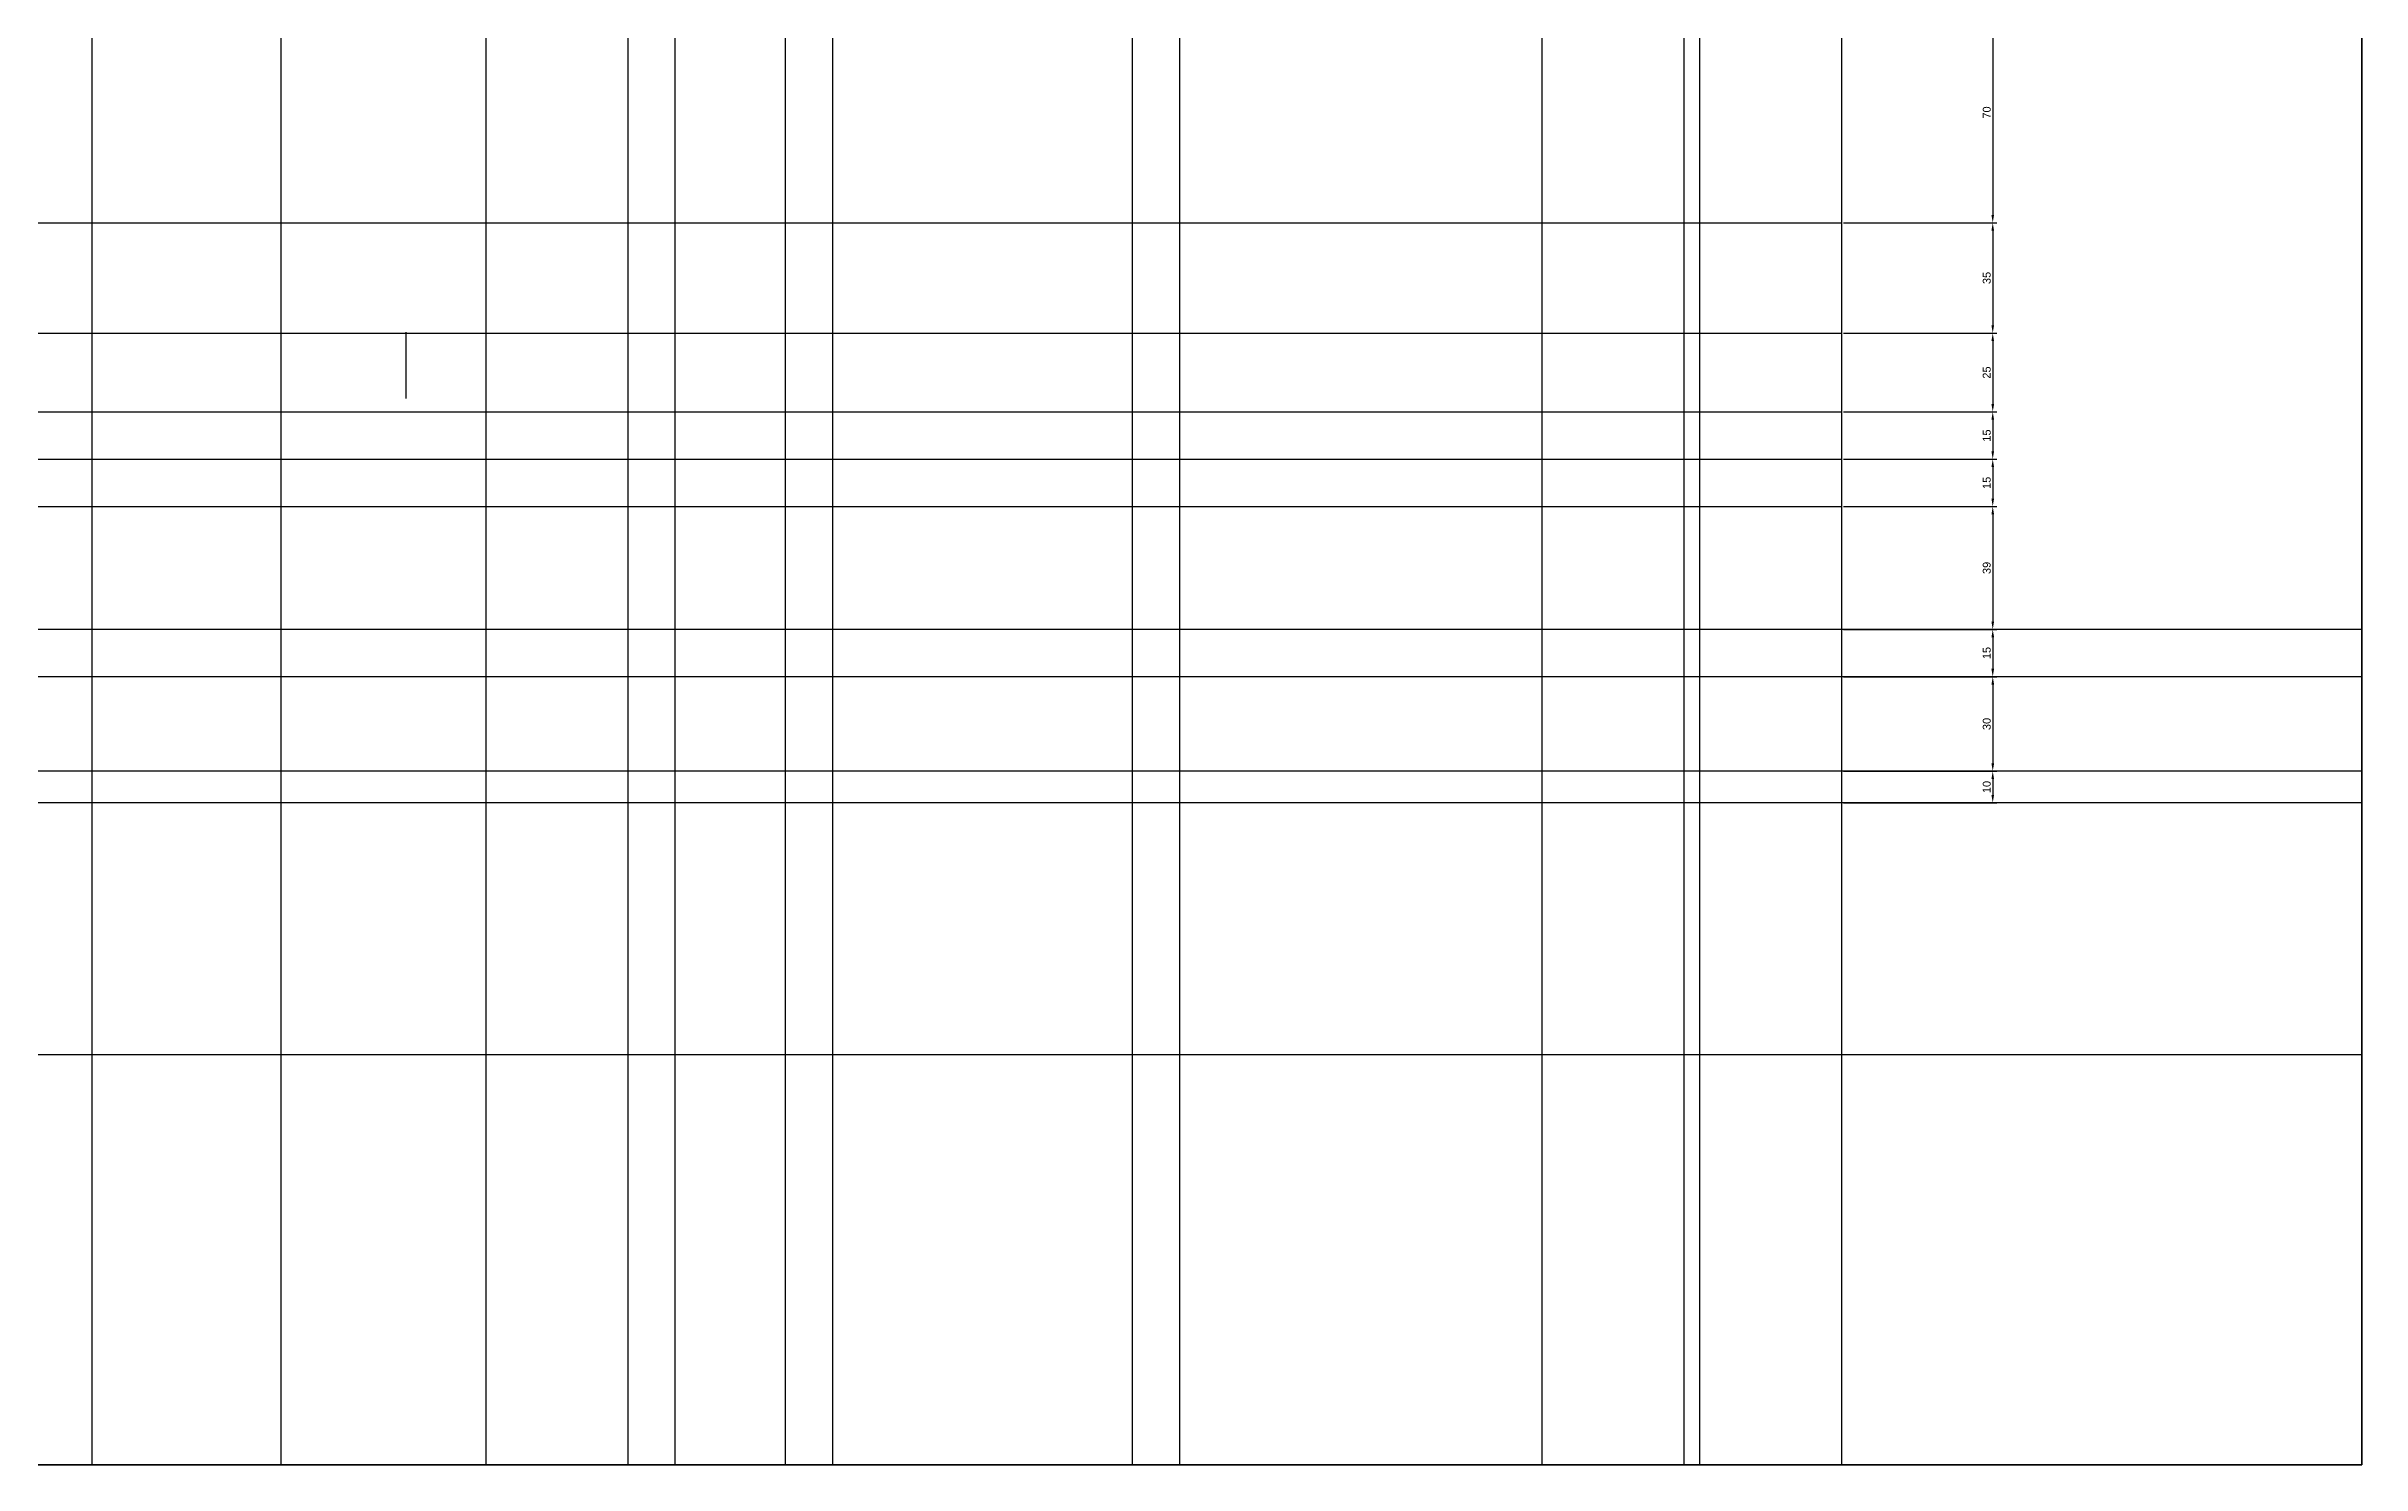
# Model space of a CAD drawing. Header units: millimetres. Extents: x 0 to 1440, y 0 to 900.
# Drawn here: x 706 to 1440, y 0 to 450 of the extents above; entities that cross this region are included whole.
import ezdxf

# ---------------------------------------------------------------- set-up
doc = ezdxf.new("R2010")
doc.units = ezdxf.units.MM
doc.styles.get("Standard").update_dxf_attribs({"font": 'arial.ttf'})
doc.dimstyles.new('ISO-25', dxfattribs={"dimtxt": 2.5, "dimasz": 2.5, "dimexe": 1.25, "dimexo": 0.625, "dimtad": 1, "dimtxsty": 'Standard', "dimcen": 2.5, "dimadec": 0, "dimazin": 0, "dimtfac": 1, "dimtmove": 0, "dimatfit": 3, "dimfxl": 0, "dimarcsym": 0})
picture_1 = doc.add_image_def('image1.jpg', size_in_pixel=(1440, 900))

# ---------------------------------------------------------------- blocks, each defined once
blk = doc.blocks.new('*D8')
at = {"color": 0, "lineweight": -2, "transparency": 16777216}
for p, q in [((1275.62, 464), (1324.23, 464)), ((1322.98, 461.5), (1322.98, 396.5)), ((1275.62, 394), (1324.23, 394))]:
    blk.add_line(p, q, dxfattribs=at)
at = {"color": 0, "transparency": 16777216}
for points in [[(1322.56, 461.5), (1323.4, 461.5), (1322.98, 464)], [(1322.56, 396.5), (1323.4, 396.5), (1322.98, 394)]]:
    blk.add_solid(points, dxfattribs=at)
at = {"layer": 'Defpoints', "color": 0, "transparency": 16777216}
for p in [(1275, 464), (1275, 394), (1322.98, 394)]:
    blk.add_point(p, dxfattribs=at)
at = {"color": 0, "transparency": 16777216, "insert": (1321.08, 429), "char_height": 2.5, "attachment_point": 5, "rotation": 90}
blk.add_mtext('70', dxfattribs=at)
blk = doc.blocks.new('*D9')
at = {"color": 0, "lineweight": -2, "transparency": 16777216}
for p, q in [((1275.62, 394), (1324.23, 394)), ((1322.98, 391.5), (1322.98, 361.5)), ((1275.62, 359), (1324.23, 359))]:
    blk.add_line(p, q, dxfattribs=at)
at = {"color": 0, "transparency": 16777216}
for points in [[(1322.56, 391.5), (1323.4, 391.5), (1322.98, 394)], [(1322.56, 361.5), (1323.4, 361.5), (1322.98, 359)]]:
    blk.add_solid(points, dxfattribs=at)
at = {"layer": 'Defpoints', "color": 0, "transparency": 16777216}
for p in [(1275, 394), (1275, 359), (1322.98, 359)]:
    blk.add_point(p, dxfattribs=at)
at = {"color": 0, "transparency": 16777216, "insert": (1321.08, 376.5), "char_height": 2.5, "attachment_point": 5, "rotation": 90}
blk.add_mtext('35', dxfattribs=at)
blk = doc.blocks.new('*D10')
at = {"color": 0, "lineweight": -2, "transparency": 16777216}
for p, q in [((1275.62, 359), (1324.23, 359)), ((1322.98, 356.5), (1322.98, 336.5)), ((1275.62, 334), (1324.23, 334))]:
    blk.add_line(p, q, dxfattribs=at)
at = {"color": 0, "transparency": 16777216}
for points in [[(1322.56, 356.5), (1323.4, 356.5), (1322.98, 359)], [(1322.56, 336.5), (1323.4, 336.5), (1322.98, 334)]]:
    blk.add_solid(points, dxfattribs=at)
at = {"layer": 'Defpoints', "color": 0, "transparency": 16777216}
for p in [(1275, 359), (1275, 334), (1322.98, 334)]:
    blk.add_point(p, dxfattribs=at)
at = {"color": 0, "transparency": 16777216, "insert": (1321.08, 346.5), "char_height": 2.5, "attachment_point": 5, "rotation": 90}
blk.add_mtext('25', dxfattribs=at)
blk = doc.blocks.new('*D11')
at = {"color": 0, "lineweight": -2, "transparency": 16777216}
for p, q in [((1275.62, 334), (1324.23, 334)), ((1322.98, 331.5), (1322.98, 321.5)), ((1275.62, 319), (1324.23, 319))]:
    blk.add_line(p, q, dxfattribs=at)
at = {"color": 0, "transparency": 16777216}
for points in [[(1322.56, 331.5), (1323.4, 331.5), (1322.98, 334)], [(1322.56, 321.5), (1323.4, 321.5), (1322.98, 319)]]:
    blk.add_solid(points, dxfattribs=at)
at = {"layer": 'Defpoints', "color": 0, "transparency": 16777216}
for p in [(1275, 334), (1275, 319), (1322.98, 319)]:
    blk.add_point(p, dxfattribs=at)
at = {"color": 0, "transparency": 16777216, "insert": (1321.08, 326.5), "char_height": 2.5, "attachment_point": 5, "rotation": 90}
blk.add_mtext('15', dxfattribs=at)
blk = doc.blocks.new('*D12')
at = {"color": 0, "lineweight": -2, "transparency": 16777216}
for p, q in [((1275.62, 319), (1324.23, 319)), ((1322.98, 316.5), (1322.98, 306.5)), ((1275.62, 304), (1324.23, 304))]:
    blk.add_line(p, q, dxfattribs=at)
at = {"color": 0, "transparency": 16777216}
for points in [[(1322.56, 316.5), (1323.4, 316.5), (1322.98, 319)], [(1322.56, 306.5), (1323.4, 306.5), (1322.98, 304)]]:
    blk.add_solid(points, dxfattribs=at)
at = {"layer": 'Defpoints', "color": 0, "transparency": 16777216}
for p in [(1275, 319), (1275, 304), (1322.98, 304)]:
    blk.add_point(p, dxfattribs=at)
at = {"color": 0, "transparency": 16777216, "insert": (1321.08, 311.5), "char_height": 2.5, "attachment_point": 5, "rotation": 90}
blk.add_mtext('15', dxfattribs=at)
blk = doc.blocks.new('*D13')
at = {"color": 0, "lineweight": -2, "transparency": 16777216}
for p, q in [((1275.62, 304), (1324.23, 304)), ((1322.98, 301.5), (1322.98, 267.5)), ((1275.62, 265), (1324.23, 265))]:
    blk.add_line(p, q, dxfattribs=at)
at = {"color": 0, "transparency": 16777216}
for points in [[(1322.56, 301.5), (1323.4, 301.5), (1322.98, 304)], [(1322.56, 267.5), (1323.4, 267.5), (1322.98, 265)]]:
    blk.add_solid(points, dxfattribs=at)
at = {"layer": 'Defpoints', "color": 0, "transparency": 16777216}
for p in [(1275, 304), (1275, 265), (1322.98, 265)]:
    blk.add_point(p, dxfattribs=at)
at = {"color": 0, "transparency": 16777216, "insert": (1321.08, 284.5), "char_height": 2.5, "attachment_point": 5, "rotation": 90}
blk.add_mtext('39', dxfattribs=at)
blk = doc.blocks.new('*D14')
at = {"color": 0, "lineweight": -2, "transparency": 16777216}
for p, q in [((1275.62, 265), (1324.23, 265)), ((1322.98, 262.5), (1322.98, 252.5)), ((1275.62, 250), (1324.23, 250))]:
    blk.add_line(p, q, dxfattribs=at)
at = {"color": 0, "transparency": 16777216}
for points in [[(1322.56, 262.5), (1323.4, 262.5), (1322.98, 265)], [(1322.56, 252.5), (1323.4, 252.5), (1322.98, 250)]]:
    blk.add_solid(points, dxfattribs=at)
at = {"layer": 'Defpoints', "color": 0, "transparency": 16777216}
for p in [(1275, 265), (1275, 250), (1322.98, 250)]:
    blk.add_point(p, dxfattribs=at)
at = {"color": 0, "transparency": 16777216, "insert": (1321.08, 257.5), "char_height": 2.5, "attachment_point": 5, "rotation": 90}
blk.add_mtext('15', dxfattribs=at)
blk = doc.blocks.new('*D15')
at = {"color": 0, "lineweight": -2, "transparency": 16777216}
for p, q in [((1275.62, 250), (1324.23, 250)), ((1322.98, 247.5), (1322.98, 222.5)), ((1275.62, 220), (1324.23, 220))]:
    blk.add_line(p, q, dxfattribs=at)
at = {"color": 0, "transparency": 16777216}
for points in [[(1322.56, 247.5), (1323.4, 247.5), (1322.98, 250)], [(1322.56, 222.5), (1323.4, 222.5), (1322.98, 220)]]:
    blk.add_solid(points, dxfattribs=at)
at = {"layer": 'Defpoints', "color": 0, "transparency": 16777216}
for p in [(1275, 250), (1275, 220), (1322.98, 220)]:
    blk.add_point(p, dxfattribs=at)
at = {"color": 0, "transparency": 16777216, "insert": (1321.08, 235), "char_height": 2.5, "attachment_point": 5, "rotation": 90}
blk.add_mtext('30', dxfattribs=at)
blk = doc.blocks.new('*D16')
at = {"color": 0, "lineweight": -2, "transparency": 16777216}
for p, q in [((1275.62, 220), (1324.23, 220)), ((1322.98, 217.5), (1322.98, 212.5)), ((1275.62, 210), (1324.23, 210))]:
    blk.add_line(p, q, dxfattribs=at)
at = {"color": 0, "transparency": 16777216}
for points in [[(1322.56, 217.5), (1323.4, 217.5), (1322.98, 220)], [(1322.56, 212.5), (1323.4, 212.5), (1322.98, 210)]]:
    blk.add_solid(points, dxfattribs=at)
at = {"layer": 'Defpoints', "color": 0, "transparency": 16777216}
for p in [(1275, 220), (1275, 210), (1322.98, 210)]:
    blk.add_point(p, dxfattribs=at)
at = {"color": 0, "transparency": 16777216, "insert": (1321.08, 215), "char_height": 2.5, "attachment_point": 5, "rotation": 90}
blk.add_mtext('10', dxfattribs=at)

msp = doc.modelspace()

# ---------------------------------------------------------------- linework, layer by layer
at = {"color": 5}
for p, q in [((720, 900), (720, 0)), ((780, 900), (780, 0)), ((845, 900), (845, 0)), ((890, 900), (890, 0)), ((905, 900), (905, 0)), ((940, 900), (940, 0)), ((955, 900), (955, 0)), ((1050, 900), (1050, 0)), ((1065, 900), (1065, 0)), ((1180, 900), (1180, 0)), ((1225, 900), (1225, 0)), ((1230, 900), (1230, 0)), ((1275, 900), (1275, 0))]:
    msp.add_line(p, q, dxfattribs=at)
at = {"color": 3}
for p, q in [((165, 394), (1275, 394)), ((165, 359), (1275, 359)), ((819.744, 338.286), (819.744, 359.291)), ((165, 334), (1275, 334)), ((165, 319), (1275, 319)), ((165, 304), (1275, 304)), ((1440, 265), (0, 265)), ((1440, 250), (0, 250)), ((1440, 220), (0, 220)), ((1440, 210), (0, 210)), ((1440, 130), (0, 130))]:
    msp.add_line(p, q, dxfattribs=at)
at = {"color": 1}
msp.add_lwpolyline([(0, 0), (1440, 0), (1440, 900), (0, 900)], close=True, dxfattribs=at)

# ---------------------------------------------------------------- dimensions: what is measured, and where the dimension line sits
for base, p1, p2, picture, middle in [((1322.981, 394), (1275, 464), (1275, 394), '*D8', (1321.08, 429)), ((1322.981, 359), (1275, 394), (1275, 359), '*D9', (1321.079, 376.5)), ((1322.981, 334), (1275, 359), (1275, 334), '*D10', (1321.08, 346.5)), ((1322.981, 319), (1275, 334), (1275, 319), '*D11', (1321.08, 326.5)), ((1322.981, 304), (1275, 319), (1275, 304), '*D12', (1321.08, 311.5)), ((1322.981, 265), (1275, 304), (1275, 265), '*D13', (1321.079, 284.5)), ((1322.981, 250), (1275, 265), (1275, 250), '*D14', (1321.08, 257.5)), ((1322.981, 220), (1275, 250), (1275, 220), '*D15', (1321.079, 235)), ((1322.981, 210), (1275, 220), (1275, 210), '*D16', (1321.08, 215))]:
    dim = msp.add_linear_dim(base=base, p1=p1, p2=p2, angle=90, dimstyle='ISO-25', override={"dimtmove": 1}, dxfattribs=at)
    dim.commit()
    dim.dimension.update_dxf_attribs({"geometry": picture, "text_midpoint": middle})

# ---------------------------------------------------------------- pictures from other files: only their frames are drawn
image = msp.add_image(picture_1, insert=(0, 0), size_in_units=(1440, 900))
image.dxf.flags = 7

doc.saveas('drawing.dxf')
